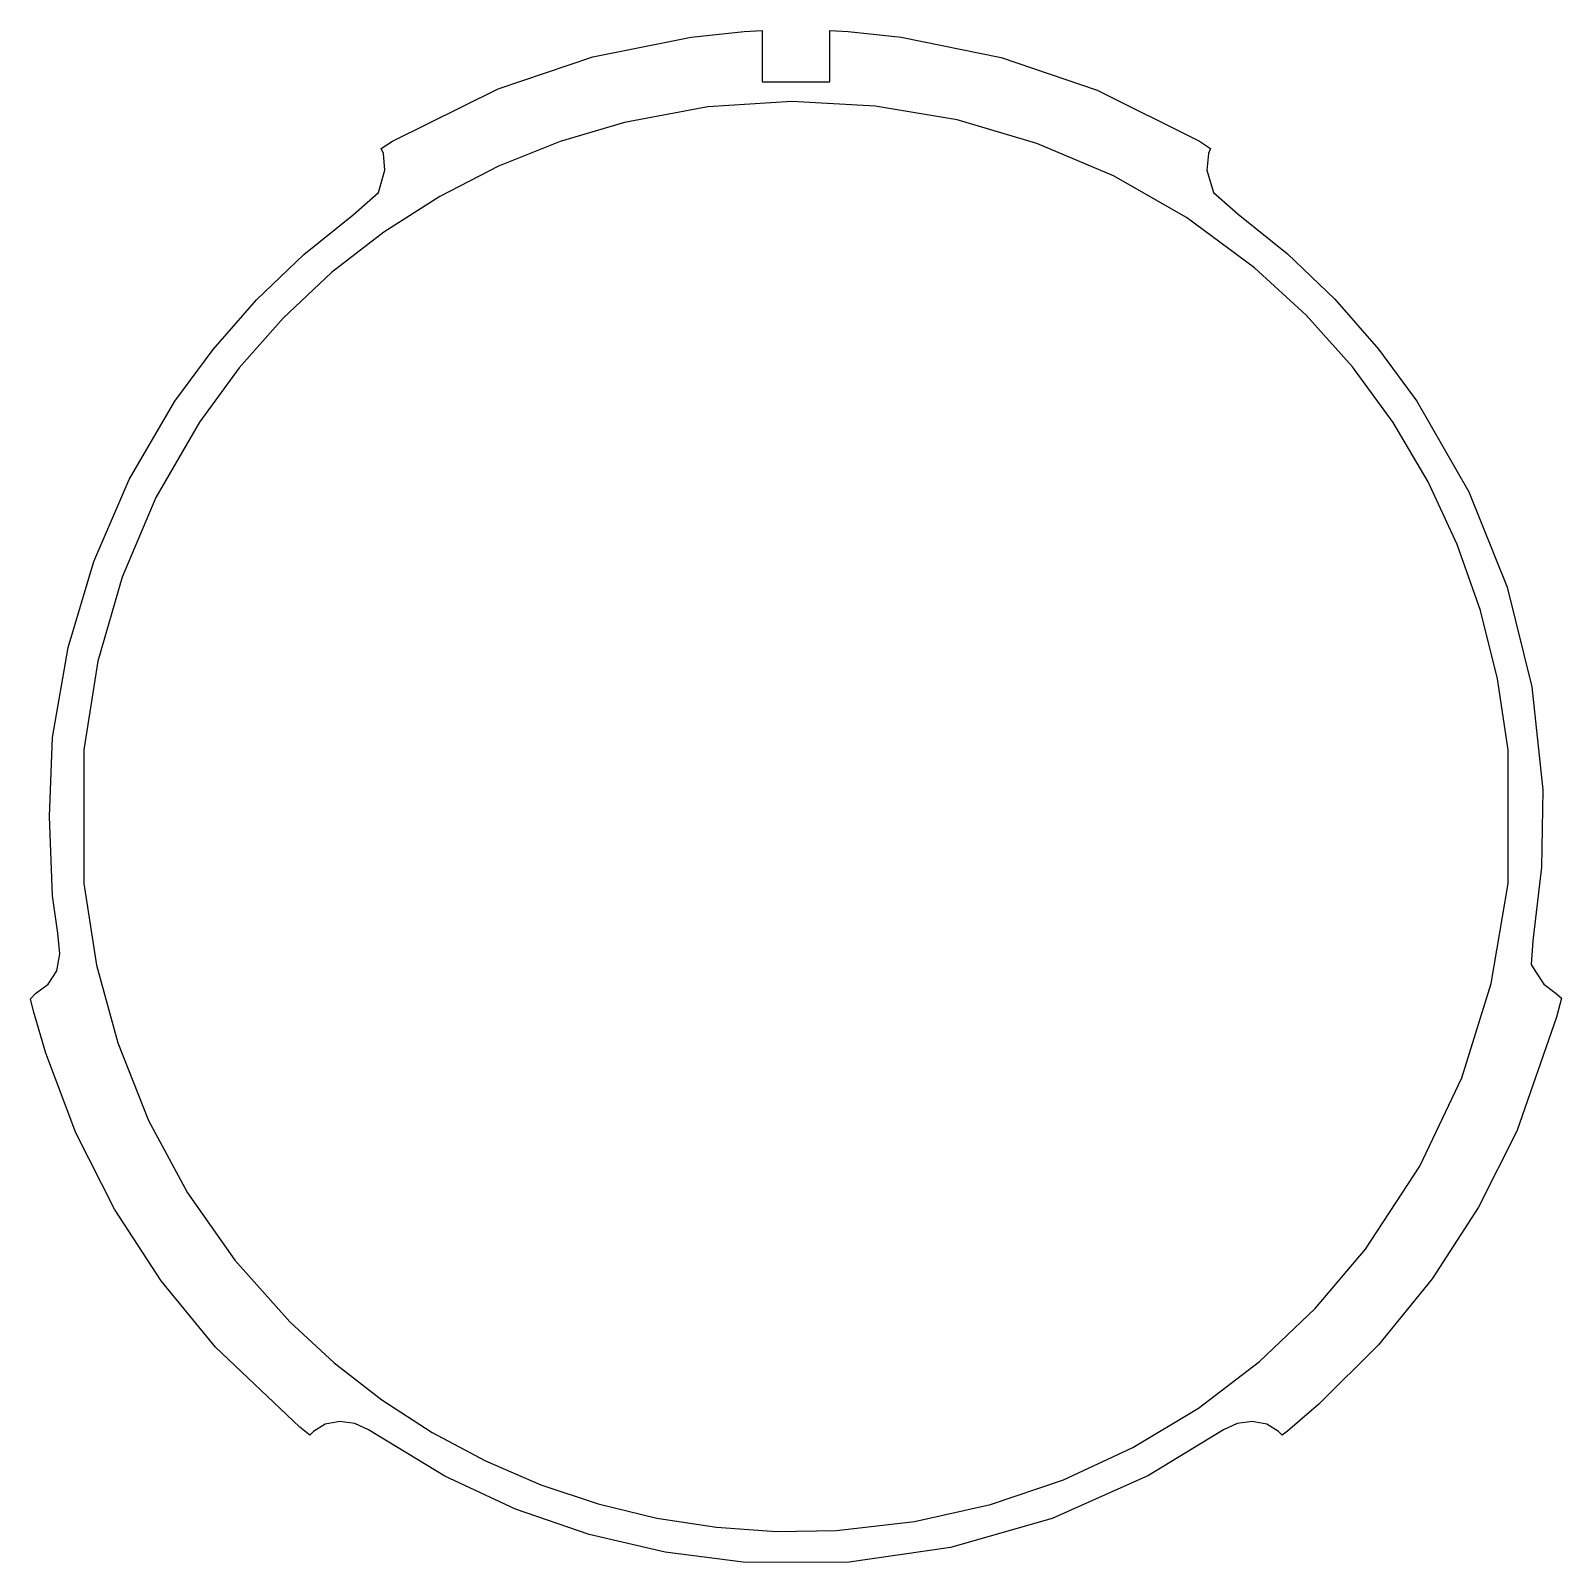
# Model space of a CAD drawing. Extents: x 65.3 to 117.5, y 122.7 to 174.9.
import ezdxf

# ---------------------------------------------------------------- set-up
doc = ezdxf.new("R2010")
doc.units = 0

msp = doc.modelspace()

# ---------------------------------------------------------------- linework, layer by layer
at = {"color": 7}
for points in [[(89.588129, 122.71037), (86.927123, 123.049562), (84.332374, 123.655245), (81.822375, 124.522085), (79.415619, 125.644749), (76.812321, 127.224227), (76.342135, 127.444489), (75.828219, 127.506898), (75.336459, 127.413484), (74.932739, 127.166278), (74.809512, 127.048274), (74.472132, 127.311828), (71.594496, 130.038938), (69.747962, 132.29959), (68.156173, 134.74581), (66.836992, 137.346629), (65.80828, 140.071076), (65.386513, 141.498959), (65.292343, 141.916691), (65.463406, 142.097115), (65.88829, 142.417333), (66.183167, 142.875031), (66.283849, 143.453321), (66.217783, 144.163651), (66.042708, 145.430321), (65.939558, 148.131706), (66.042422, 150.830391), (66.57082, 153.89743), (67.441597, 156.82968), (68.655256, 159.628534), (70.212303, 162.295381), (71.509984, 164.0605), (72.993042, 165.747477), (74.603713, 167.295906), (76.284235, 168.645376), (77.15029, 169.40717), (77.372374, 170.172509), (77.319574, 170.738762), (77.246875, 170.912757), (77.625363, 171.156636), (81.228105, 172.949401), (84.454563, 174.036316), (87.8077, 174.70824), (89.615585, 174.899052), (90.232979, 174.930037), (90.232979, 174.05939), (90.232979, 173.188745), (91.384497, 173.188745), (92.536015, 173.188745), (92.536015, 174.05939), (92.536015, 174.930037), (93.163117, 174.898565), (94.971002, 174.707793), (98.376308, 174.019101), (101.656043, 172.90145), (105.143633, 171.157504), (105.522127, 170.91277), (105.449425, 170.73877), (105.396622, 170.172509), (105.615268, 169.411738), (106.459018, 168.668355), (108.137579, 167.323852), (109.755312, 165.769628), (111.249225, 164.071524), (112.556323, 162.295381), (114.32015, 159.210093), (115.630094, 155.951695), (116.475522, 152.553023), (116.845803, 149.046911), (116.800812, 146.405235), (116.509743, 143.893761), (116.453757, 143.088055), (116.596085, 142.851412), (116.882953, 142.414971), (117.307056, 142.096467), (117.479231, 141.939074), (117.319031, 141.291685), (115.962837, 137.403394), (114.654766, 134.813675), (113.072472, 132.371743), (111.247152, 130.120564), (109.210001, 128.103103), (108.13726, 127.176936), (107.962702, 127.045192), (107.837863, 127.164739), (107.433455, 127.412891), (106.941548, 127.506944), (106.427501, 127.444822), (105.956676, 127.224452), (103.407879, 125.672583), (100.116235, 124.20577), (96.65698, 123.210539), (93.118237, 122.705776), (89.588129, 122.71037), (89.588129, 122.71037)], [(92.766319, 123.789435), (95.43073, 124.094073), (98.015708, 124.67426), (100.502393, 125.519967), (102.871928, 126.621165), (105.105452, 127.967824), (107.184105, 129.549915), (109.089029, 131.357409), (110.801365, 133.380277), (112.658967, 136.211538), (114.088121, 139.23105), (115.090474, 142.44303), (115.667671, 145.851699), (115.667671, 150.411713), (115.302615, 152.830226), (114.722465, 155.164848), (113.932512, 157.405519), (112.938047, 159.54218), (111.744364, 161.564771), (110.356753, 163.463234), (108.780507, 165.22751), (107.020918, 166.84754), (104.69949, 168.562684), (102.215544, 169.978258), (99.59829, 171.087525), (96.87694, 171.883747), (94.080704, 172.360186), (91.238792, 172.510105), (88.380415, 172.326767), (85.534784, 171.803433), (83.348959, 171.155464), (81.245859, 170.310313), (79.237704, 169.276602), (77.336712, 168.062954), (75.555103, 166.677991), (73.905096, 165.130336), (72.39891, 163.428611), (71.048764, 161.581439), (69.560806, 159.007913), (68.407999, 156.29152), (67.588715, 153.427655), (67.101326, 150.411713), (67.101326, 145.851699), (67.535393, 143.061848), (68.260136, 140.416532), (69.31148, 137.776597), (70.642892, 135.307549), (72.251182, 133.014555), (74.133159, 130.90278), (75.643267, 129.506094), (77.266883, 128.247441), (78.986728, 127.130856), (80.799824, 126.165141), (82.690629, 125.354765), (84.643601, 124.704198), (86.643198, 124.217911), (88.673878, 123.900375), (90.720099, 123.756059), (92.766319, 123.789435), (92.766319, 123.789435)]]:
    msp.add_lwpolyline(points, dxfattribs=at)

doc.saveas('drawing.dxf')
